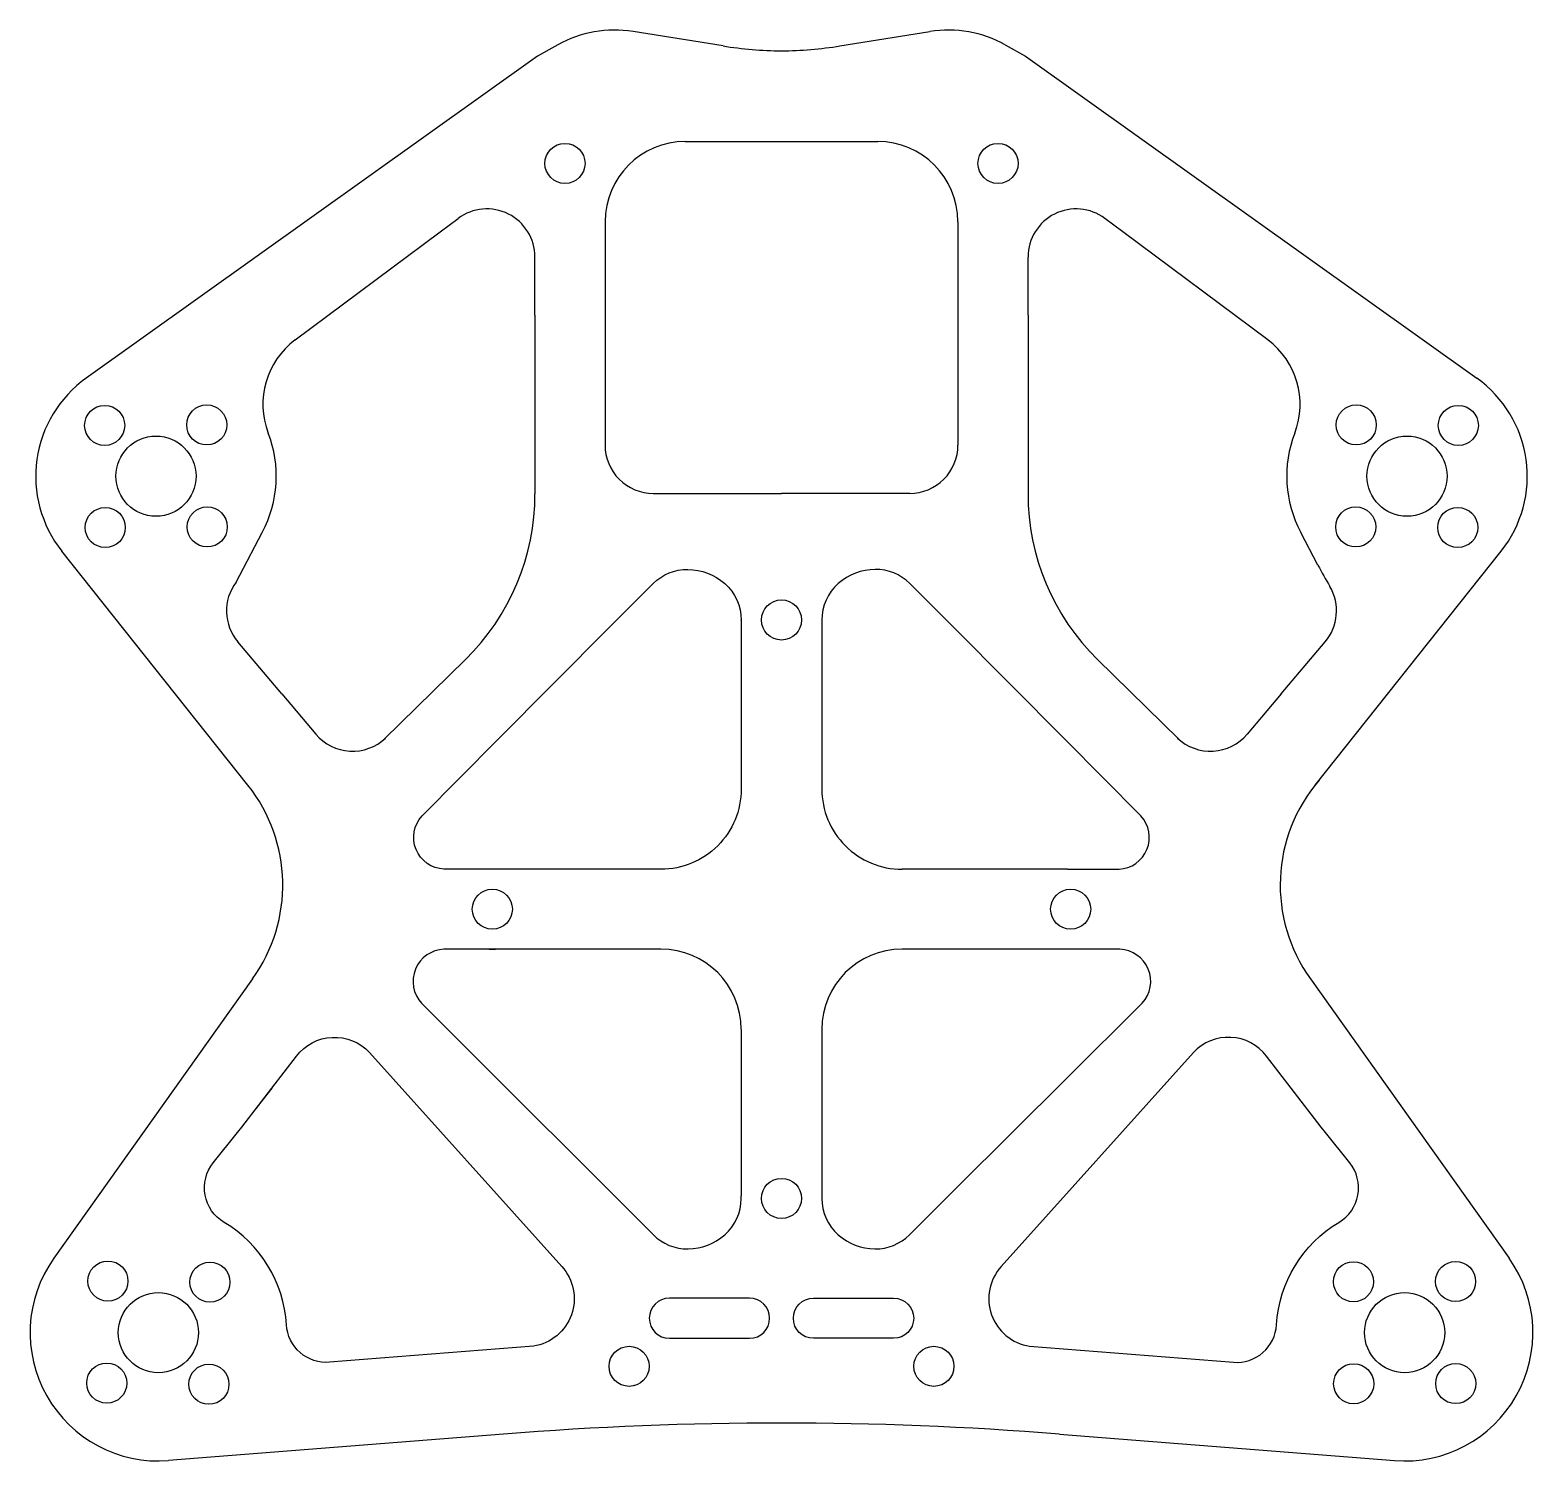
# Model space of a CAD drawing. Header units: millimetres. Extents: x -46.9 to 46.9, y -34.4 to 54.8.
import ezdxf

# ---------------------------------------------------------------- set-up
doc = ezdxf.new("R2010")
doc.units = ezdxf.units.MM
doc.layers.get('0').update_dxf_attribs({"linetype": 'CONTINUOUS'})

msp = doc.modelspace()

# ---------------------------------------------------------------- linework, layer by layer
for p, q in [((-3.647, 53.828), (-9.258, 54.726)), ((3.647, 53.828), (9.258, 54.726)), ((-13.951, 53.889), (-15.207, 53.186)), ((13.951, 53.889), (15.207, 53.186)), ((-15.207, 53.186), (-43.356, 33.106)), ((15.207, 53.186), (43.356, 33.106)), ((-6, 47.867), (6, 47.867)), ((-30.322, 35.492), (-21.278, 42.239)), ((-21.278, 42.239), (-20.164, 43.069)), ((-11, 42.867), (-11, 28.931)), ((11, 42.867), (11, 28.931)), ((21.278, 42.239), (20.164, 43.069)), ((30.322, 35.492), (21.278, 42.239)), ((-15.37, 37.04), (-15.37, 40.665)), ((15.37, 37.04), (15.37, 40.665)), ((-15.37, 37.04), (-15.37, 25.907)), ((15.37, 37.04), (15.37, 25.907)), ((-8.001, 25.931), (0, 25.931)), ((8.001, 25.931), (0, 25.931)), ((-34.009, 20.393), (-32.369, 23.496)), ((33.444, 21.462), (32.369, 23.496)), ((-33.264, 7.73), (-44.871, 22.333)), ((33.264, 7.73), (44.871, 22.333)), ((10.707, 17.604), (7.998, 20.31)), ((2.516, 18.05), (2.516, 7.495)), ((10.727, 17.583), (10.707, 17.604)), ((10.727, 17.583), (17.709, 10.552)), ((-31.157, 13.422), (-33.895, 16.668)), ((31.157, 13.422), (33.895, 16.668)), ((-24.768, 10.594), (-19.71, 15.562)), ((24.768, 10.594), (19.71, 15.562)), ((-31.157, 13.422), (-29.038, 10.915)), ((31.157, 13.422), (29.038, 10.915)), ((-24.768, 10.594), (-24.688, 10.67)), ((-24.768, 10.594), (-24.723, 10.638)), ((22.403, 5.823), (17.709, 10.552)), ((24.768, 10.594), (24.739, 10.623)), ((17.826, 2.494), (7.515, 2.494)), ((17.826, 2.494), (21.046, 2.497)), ((-17.826, -2.489), (-21.044, -2.492)), ((-7.514, -2.489), (-17.826, -2.489)), ((-32.986, -4.347), (-45.37, -21.764)), ((32.986, -4.347), (45.37, -21.764)), ((-17.637, -10.661), (-22.439, -5.866)), ((-2.515, -7.489), (-2.514, -17.869)), ((-18.23, -10.068), (-10.63, -17.659)), ((-31.78, -11.148), (-32.547, -12.142)), ((-7.987, -20.298), (-10.63, -17.659)), ((10.683, -17.6), (10.96, -17.324)), ((-2.514, -18.042), (-2.514, -17.869)), ((-17.341, -32.724), (-38.219, -34.375)), ((17.341, -32.724), (38.219, -34.375))]:
    msp.add_line(p, q)
for points in [[(-17.826, 2.494), (-21.046, 2.497, -0.636788), (-22.403, 5.823), (-17.709, 10.552), (-10.727, 17.583, -0.011577), (-10.707, 17.604), (-7.998, 20.31, -0.202297), (-5.837, 21.187, -0.178202), (-3.54, 20.306, -0.217579), (-2.516, 18.033, -0.001683), (-2.516, 18.05), (-2.516, 7.495, -0.414231), (-7.515, 2.494)], [(24.768, 10.594), (24.739, 10.623, -0.005809), (24.688, 10.67)], [(3.539, -20.301, 0.178067), (5.822, -21.177, 0.20258), (7.986, -20.299), (10.96, -17.324), (17.771, -10.548), (22.488, -5.856, 0.638069), (21.1, -2.493), (18.029, -2.491), (7.514, -2.49, 0.414205), (2.514, -7.49), (2.513, -17.855), (2.515, -18.028, 0.21754)], [(-25.68, -8.931), (-13.694, -22.273, -0.596014), (-15.469, -27.243), (-28.173, -28.248, -0.419343), (-30.865, -25.909, 0.247982), (-34.757, -19.526, -0.456056), (-35.425, -15.811), (-33.907, -13.924), (-33.654, -13.593), (-31.78, -11.148), (-30.242, -9.153, -0.461844)], [(15.469, -27.243), (28.173, -28.248, 0.419343), (30.865, -25.909, -0.247982), (34.757, -19.526, 0.456056), (35.425, -15.811), (33.907, -13.924), (33.654, -13.593), (31.78, -11.148), (30.242, -9.153, 0.461844), (25.68, -8.931), (13.694, -22.273, 0.596014)], [(-6.993, -26.75), (-1.993, -26.75, 1), (-1.993, -24.25), (-6.993, -24.25, 1)], [(1.993, -24.25), (6.993, -24.25, -1), (6.993, -26.75), (1.993, -26.75, -1)]]:
    msp.add_lwpolyline(points, format="xyb", close=True)
for centre, radius in [((-13.5, 46.5), 1.25), ((13.5, 46.5), 1.25), ((-42.199, 30.165), 1.25), ((-35.835, 30.199), 1.25), ((35.835, 30.199), 1.25), ((42.199, 30.165), 1.25), ((-39, 27), 2.5), ((39, 27), 2.5), ((-42.165, 23.801), 1.25), ((-35.801, 23.835), 1.25), ((35.801, 23.835), 1.25), ((42.165, 23.801), 1.25), ((0, 18.035), 1.25), ((-18.03, 0.003), 1.25), ((18.029, 0.002), 1.25), ((0, -18.031), 1.25), ((-41.998, -23.185), 1.25), ((-35.635, -23.252), 1.25), ((35.661, -23.225), 1.25), ((35.661, -23.225), 1.25), ((42.025, -23.211), 1.25), ((42.025, -23.211), 1.25), ((-38.85, -26.4), 2.5), ((38.85, -26.4), 2.5), ((-9.5, -28.5), 1.25), ((9.5, -28.5), 1.25), ((-42.065, -29.548), 1.25), ((-35.702, -29.615), 1.25), ((35.675, -29.589), 1.25), ((35.675, -29.589), 1.25), ((42.039, -29.575), 1.25), ((42.039, -29.575), 1.25)]:
    msp.add_circle(centre, radius)
for centre, radius, start, end in [((-10.403, 47.567), 7.25, 80.90867, 119.30188), ((10.403, 47.567), 7.25, 60.69812, 99.09133), ((0.303, 78.514), 25, 260.90867, 269.30517), ((-0.303, 78.514), 25, 270.69483, 279.09133), ((-6, 42.867), 5, 90, 180), ((6, 42.867), 5, 0, 90), ((-18.37, 40.665), 3, 0, 126.72281), ((18.37, 40.665), 3, 53.27719, 180), ((-27.332, 31.484), 5, 126.72281, 201.02251), ((27.332, 31.484), 5, -21.02251, 53.27719), ((-39, 27), 7.5, 125.50372, 218.47773), ((39, 27), 7.5, -38.47773, 54.49628), ((-39, 27), 7.5, -27.85288, 21.02251), ((39, 27), 7.5, 158.97749, 207.85288), ((-8.001, 28.93), 2.999, 179.9851, 269.99847), ((8.001, 28.93), 2.999, -89.99847, 0.0149), ((-29.87, 25.907), 14.5, -45.51729, 0), ((29.87, 25.907), 14.5, 180, 225.51729), ((5.885, 17.627), 3.56, 90.78205, 131.19877), ((5.878, 18.187), 3, 45.03626, 90.78205), ((65.715, 38.515), 36.5, 207.85288, 210.27295), ((-31.602, 18.602), 3, 143.35772, 220.14458), ((5.516, 18.048), 3, 131.19877, 180.29884), ((31.602, 18.602), 3, -40.14458, 30.27295), ((31.602, 18.602), 3, 36.64037, 36.64228), ((-26.747, 12.852), 3, 220.21315, 313.33899), ((26.747, 12.852), 3, 226.66101, 319.78685), ((26.747, 12.852), 3, 226.66101, 227.99232), ((-41.093, 1.508), 10, -35.83842, 38.47773), ((41.093, 1.508), 10, 139.1754, 215.83842), ((7.516, 7.494), 5, 179.99618, 269.9995), ((20.948, 4.477), 1.982, -87.16966, 42.78426), ((-18.03, 0.003), 2.5, 85.30545, 94.57911), ((-20.958, -4.503), 2.013, 92.45554, 222.63666), ((-18.03, 0.003), 2.5, 265.40854, 274.68212), ((-7.515, -7.489), 5, 0.00382, 89.99767), ((-26.607, -16.722), 7.5, 142.368, 144.39615), ((-5.514, -18.042), 3, -48.80479, 0), ((-5.866, -18.177), 3, 224.99738, 270.80466), ((-5.873, -17.631), 3.546, 270.80466, 311.19521), ((-38.85, -26.4), 8, 144.58675, 274.52083), ((38.85, -26.4), 8, -94.52083, 35.41325), ((0, -252.04), 220, 85.47917, 94.52083)]:
    msp.add_arc(centre, radius, start, end)

doc.saveas('drawing.dxf')
